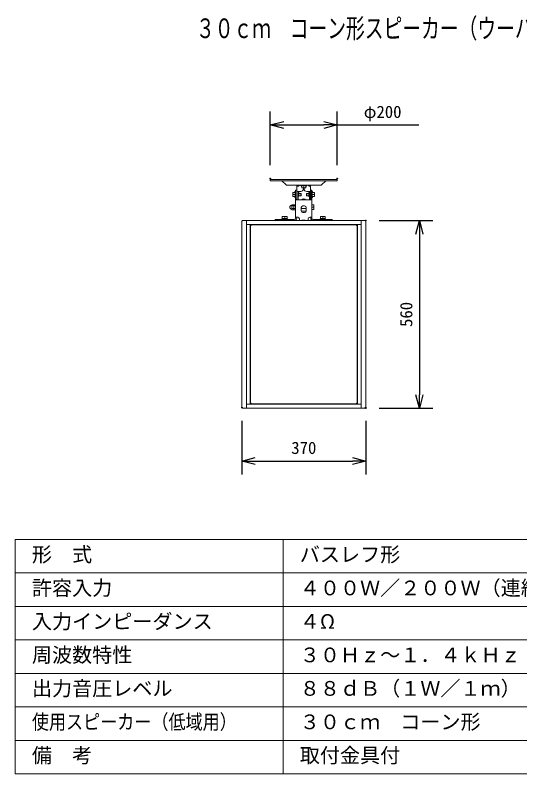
# Model space of a CAD drawing. Units: millimetres, scale not verified. Extents: x -62 to 63, y -57 to 57.
# Drawn here: x -62.5 to 12.9, y -56.5 to 56.8 of the extents above; entities that cross this region are included whole.
import ezdxf
from ezdxf.enums import TextEntityAlignment as Align

# ---------------------------------------------------------------- set-up
doc = ezdxf.new("R2010")
doc.units = ezdxf.units.MM
doc.header["$LTSCALE"] = 0.125
doc.header["$PDMODE"] = 32
doc.header["$PDSIZE"] = 0.0625
for name, color, linetype, lineweight in [('0-0_0', 7, 'Continuous', 25), ('0-1_WAKU', 1, 'Continuous', 18), ('0-4_GAIKEI', 1, 'Continuous', 18), ('0-5_SUNPO', 7, 'Continuous', 25)]:
    doc.layers.add(name, color=color, linetype=linetype, lineweight=lineweight)
doc.layers.add('0-2_MOJI1', color=7, linetype='Continuous')
doc.layers.add('0-6_DEFPOINTS', color=7, linetype='Continuous')
doc.styles.add('ＭＳ ゴシック', font='')
doc.styles.get('ＭＳ ゴシック').set_extended_font_data('MS Gothic')

# ---------------------------------------------------------------- blocks, each defined once
blk = doc.blocks.new('_OPEN30')
at = {"layer": '0-0_0'}
blk.add_line((0, 0), (-1, 0), dxfattribs=at)
blk.add_lwpolyline([(-1, 0.26795), (0, 0), (-1, -0.26795)], dxfattribs=at)
blk = doc.blocks.new('D8')
at = {"layer": '0-5_SUNPO'}
for p, q in [((-26.0743, 41.3938), (-26.0743, 49.3938)), ((-16.0743, 41.3938), (-16.0743, 49.3938)), ((-24.0743, 47.3938), (-18.0743, 47.3938)), ((-16.0743, 47.3938), (-3.9076, 47.3938))]:
    blk.add_line(p, q, dxfattribs=at)
at = {"layer": '0-6_DEFPOINTS'}
for p in [(-16.0743, 47.3938), (-26.0743, 39.3938), (-16.0743, 39.3938)]:
    blk.add_point(p, dxfattribs=at)
at = {"layer": '0-5_SUNPO', "xscale": 2, "yscale": 2, "rotation": 180}
blk.add_blockref('_OPEN30', (-26.0743, 47.3938), dxfattribs=at)
at = {"layer": '0-5_SUNPO', "xscale": 2, "yscale": 2}
blk.add_blockref('_OPEN30', (-16.0743, 47.3938), dxfattribs=at)
at = {"layer": '0-5_SUNPO', "style": 'ＭＳ ゴシック'}
blk.add_text('φ200', height=1.833, dxfattribs=at).set_placement((-12.1159, 47.8938), align=Align.BOTTOM_LEFT)
blk = doc.blocks.new('D6')
at = {"layer": '0-5_SUNPO'}
for p, q in [((-30.3131, 3.2093), (-30.3131, -4.7907)), ((-11.8132, 3.2093), (-11.8132, -4.7907)), ((-28.3131, -2.7907), (-13.8132, -2.7907))]:
    blk.add_line(p, q, dxfattribs=at)
at = {"layer": '0-6_DEFPOINTS'}
for p in [(-30.3131, 5.2093), (-11.8132, 5.2093), (-11.8132, -2.7907)]:
    blk.add_point(p, dxfattribs=at)
at = {"layer": '0-5_SUNPO', "xscale": 2, "yscale": 2, "rotation": 180}
blk.add_blockref('_OPEN30', (-30.3131, -2.7907), dxfattribs=at)
at = {"layer": '0-5_SUNPO', "xscale": 2, "yscale": 2}
blk.add_blockref('_OPEN30', (-11.8132, -2.7907), dxfattribs=at)
at = {"layer": '0-5_SUNPO', "style": 'ＭＳ ゴシック'}
blk.add_text('370', height=1.833, dxfattribs=at).set_placement((-22.9381, -2.2907), align=Align.BOTTOM_LEFT)
blk = doc.blocks.new('D5')
at = {"layer": '0-5_SUNPO'}
for p, q in [((-9.8132, 33.1093), (-1.8132, 33.1093)), ((-3.8132, 31.1093), (-3.8132, 7.1095)), ((-9.8132, 5.1095), (-1.8132, 5.1095))]:
    blk.add_line(p, q, dxfattribs=at)
at = {"layer": '0-6_DEFPOINTS'}
for p in [(-11.8132, 33.1093), (-11.8132, 5.1095), (-3.8132, 5.1095)]:
    blk.add_point(p, dxfattribs=at)
at = {"layer": '0-5_SUNPO', "xscale": 2, "yscale": 2}
for p, rotation in [((-3.8132, 33.1093), 90), ((-3.8132, 5.1095), 270)]:
    blk.add_blockref('_OPEN30', p, dxfattribs=dict(at, rotation=rotation))
at = {"layer": '0-5_SUNPO', "style": 'ＭＳ ゴシック'}
blk.add_text('560', height=1.833, rotation=90, dxfattribs=at).set_placement((-4.3132, 17.2344), align=Align.BOTTOM_LEFT)

msp = doc.modelspace()

# ---------------------------------------------------------------- linework, layer by layer
at = {"layer": '0-1_WAKU', "color": 4}
for p, q in [((62.5142, -21.5011), (-62.4858, -21.5011)), ((-62.4858, -21.5011), (-62.4858, -56.5011)), ((-22.4858, -56.5011), (-22.4858, -21.5011)), ((-62.4858, -56.5011), (62.5142, -56.5011))]:
    msp.add_line(p, q, dxfattribs=at)
at = {"layer": '0-1_WAKU'}
for p, q in [((-62.4858, -26.5011), (62.5142, -26.5011)), ((-62.4858, -31.5011), (62.5142, -31.5011)), ((-62.4858, -36.5011), (62.5142, -36.5011)), ((-62.4858, -41.5011), (62.5142, -41.5011)), ((-62.4858, -46.5011), (62.5142, -46.5011)), ((-62.4858, -51.5011), (62.5142, -51.5011))]:
    msp.add_line(p, q, dxfattribs=at)
at = {"layer": '0-4_GAIKEI', "color": 7}
for p, q in [((-24.3952, 32.2468), (-24.3952, 32.0868)), ((-14.3952, 32.2468), (-24.3952, 32.2468)), ((-14.3952, 32.0868), (-24.3952, 32.0868)), ((-22.0271, 31.4437), (-22.6702, 32.0868)), ((-16.7633, 31.4437), (-16.1202, 32.0868)), ((-15.9582, 32.0836), (-16.1235, 32.0836)), ((-15.9716, 32.0868), (-15.9716, 32.0836)), ((-15.9582, 32.0868), (-15.9582, 32.0836)), ((-14.3952, 32.2468), (-14.3952, 32.0868)), ((-16.8765, 31.3968), (-21.9139, 31.3968)), ((-20.6052, 26.4768), (-20.6052, 30.6918)), ((-20.6052, 30.6918), (-20.4452, 30.6918)), ((-20.4452, 30.6918), (-20.4452, 29.2502)), ((-20.4052, 31.2673), (-20.4052, 31.3568)), ((-20.4052, 29.217), (-20.4052, 31.2668)), ((-20.405, 31.2668), (-20.1952, 31.2668)), ((-20.0952, 31.3668), (-20.0952, 31.3968)), ((-19.4452, 30.9968), (-19.4452, 30.8668)), ((-19.3452, 30.9968), (-19.3452, 30.8668)), ((-18.6952, 31.3968), (-18.6952, 31.3668)), ((-18.5952, 31.2668), (-18.3854, 31.2668)), ((-18.3852, 31.3568), (-18.3852, 31.2673)), ((-18.3852, 29.217), (-18.3852, 31.2668)), ((-18.3452, 29.2502), (-18.3452, 30.6918)), ((-18.3452, 30.6918), (-18.1852, 30.6918)), ((-18.1852, 26.4768), (-18.1852, 30.6918)), ((-20.4008, 30.4668), (-19.8452, 30.4668)), ((-20.2452, 29.2168), (-20.2452, 30.4575)), ((-18.9452, 30.4668), (-18.3896, 30.4668)), ((-18.5452, 29.2168), (-18.5452, 30.4575)), ((-20.5909, 29.2168), (-18.1995, 29.2168)), ((-28.5357, 26.1168), (-10.2341, 26.1168)), ((-23.6452, 26.1168), (-23.6452, 26.2768)), ((-23.6452, 26.2768), (-20.8052, 26.2768)), ((-20.2952, 26.6168), (-20.6004, 26.6168)), ((-20.0452, 26.3668), (-20.0452, 26.1168)), ((-18.7452, 26.3668), (-18.7452, 26.1168)), ((-18.1901, 26.6168), (-18.4952, 26.6168)), ((-17.9852, 26.2768), (-15.1452, 26.2768)), ((-15.1452, 26.2768), (-15.1452, 26.1168)), ((-28.6357, 26.0168), (-28.6357, -1.7832)), ((-10.1341, 26.0168), (-10.1341, -1.7832)), ((-10.2341, -1.8832), (-28.5357, -1.8832))]:
    msp.add_line(p, q, dxfattribs=at)
at = {"layer": '0-4_GAIKEI'}
for p, q in [((-20.444, 31.3768), (-20.444, 31.3968)), ((-20.444, 31.3768), (-20.1365, 31.3768)), ((-20.4055, 31.3668), (-20.2453, 31.3668)), ((-20.2452, 31.3568), (-20.2452, 31.2668)), ((-20.1365, 31.3768), (-20.1365, 31.3968)), ((-19.8327, 31.3968), (-19.8327, 31.3468)), ((-19.8327, 31.3468), (-19.6952, 31.2368)), ((-18.9577, 31.3468), (-19.8327, 31.3468)), ((-19.6952, 31.274), (-19.6952, 30.9989)), ((-19.1009, 30.9968), (-19.6895, 30.9968)), ((-19.3952, 31.274), (-19.3952, 31.015)), ((-18.9577, 31.3468), (-19.0952, 31.2368)), ((-19.0952, 30.9989), (-19.0952, 31.274)), ((-18.9577, 31.3968), (-18.9577, 31.3468)), ((-18.654, 31.3768), (-18.654, 31.3968)), ((-18.654, 31.3768), (-18.3465, 31.3768)), ((-18.5452, 31.2668), (-18.5452, 31.3568)), ((-18.5451, 31.3668), (-18.385, 31.3668)), ((-18.3465, 31.3768), (-18.3465, 31.3968)), ((-21.0052, 29.7225), (-21.0052, 30.3112)), ((-20.7281, 30.3168), (-21.0032, 30.3168)), ((-21.0032, 29.7168), (-20.7281, 29.7168)), ((-20.7281, 30.0168), (-20.987, 30.0168)), ((-20.6552, 30.4543), (-20.7652, 30.3168)), ((-20.6552, 29.5793), (-20.7652, 29.7168)), ((-20.6552, 29.5793), (-20.6552, 30.4543)), ((-20.6052, 30.4543), (-20.6552, 30.4543)), ((-20.6052, 29.5793), (-20.6552, 29.5793)), ((-20.4452, 30.1918), (-20.4052, 30.1918)), ((-20.4452, 29.8418), (-20.4052, 29.8418)), ((-20.2447, 30.3668), (-20.1952, 30.3668)), ((-20.1302, 30.2668), (-20.1702, 30.2668)), ((-20.1302, 29.7668), (-20.1702, 29.7668)), ((-20.1302, 29.7668), (-20.1302, 30.2668)), ((-20.1302, 30.1918), (-19.8365, 30.1918)), ((-20.1302, 29.8418), (-19.8365, 29.8418)), ((-19.8365, 30.1918), (-19.8365, 29.8418)), ((-19.8052, 30.1606), (-19.8365, 30.1918)), ((-19.8052, 29.8731), (-19.8365, 29.8418)), ((-19.8052, 30.1606), (-19.8052, 29.8731)), ((-18.9852, 30.1606), (-18.9539, 30.1918)), ((-18.9852, 29.8731), (-18.9852, 30.1606)), ((-18.9852, 29.8731), (-18.9539, 29.8418)), ((-18.954, 29.8418), (-18.954, 30.1918)), ((-18.6602, 30.1918), (-18.954, 30.1918)), ((-18.6602, 29.8418), (-18.954, 29.8418)), ((-18.6602, 29.7668), (-18.6602, 30.2668)), ((-18.6202, 30.2668), (-18.6602, 30.2668)), ((-18.6202, 29.7668), (-18.6602, 29.7668)), ((-18.5952, 30.3668), (-18.5457, 30.3668)), ((-18.3452, 30.1918), (-18.3852, 30.1918)), ((-18.3452, 29.8418), (-18.3852, 29.8418)), ((-18.1852, 30.4543), (-18.1352, 30.4543)), ((-18.1852, 29.5793), (-18.1352, 29.5793)), ((-18.1352, 30.4543), (-18.1352, 29.5793)), ((-18.1352, 30.4543), (-18.0252, 30.3168)), ((-18.1352, 29.5793), (-18.0252, 29.7168)), ((-18.0623, 30.3168), (-17.7873, 30.3168)), ((-18.0623, 30.0168), (-17.8034, 30.0168)), ((-18.0623, 29.7168), (-17.7873, 29.7168)), ((-17.7852, 30.3112), (-17.7852, 29.7225)), ((-21.1927, 27.8293), (-21.1927, 28.4043)), ((-21.1927, 28.4043), (-21.1802, 28.4043)), ((-21.1802, 28.4421), (-21.162, 28.4921)), ((-21.1802, 27.7916), (-21.1802, 28.4421)), ((-20.8734, 28.4921), (-21.162, 28.4921)), ((-20.8734, 28.4921), (-20.8552, 28.4421)), ((-20.8552, 27.7916), (-20.8552, 28.4421)), ((-20.8369, 28.4921), (-20.8551, 28.4421)), ((-20.8369, 28.4921), (-20.6235, 28.4921)), ((-20.6052, 28.4418), (-20.6235, 28.4921)), ((-20.4452, 29.3331), (-20.6052, 29.3331)), ((-18.1852, 29.3331), (-18.3452, 29.3331)), ((-18.1852, 28.4668), (-17.8852, 28.4668)), ((-17.8852, 28.4668), (-17.8852, 27.7668)), ((-21.1927, 27.8293), (-21.1802, 27.8293)), ((-21.1802, 27.7916), (-21.162, 27.7416)), ((-20.8734, 28.3045), (-21.162, 28.3045)), ((-20.8734, 27.9292), (-21.162, 27.9292)), ((-20.8734, 27.7416), (-21.162, 27.7416)), ((-20.8734, 27.7416), (-20.8552, 27.7916)), ((-20.8369, 27.7416), (-20.8551, 27.7916)), ((-20.8369, 28.3045), (-20.6235, 28.3045)), ((-20.8369, 27.9292), (-20.6235, 27.9292)), ((-20.8369, 27.7416), (-20.6235, 27.7416)), ((-20.6052, 27.7918), (-20.6235, 27.7416)), ((-19.7702, 28.0668), (-19.7702, 27.5668)), ((-19.0202, 27.9168), (-19.7702, 27.9168)), ((-19.0258, 27.5168), (-19.7646, 27.5168)), ((-19.2702, 28.3168), (-19.5202, 28.3168)), ((-19.5202, 27.3168), (-19.2702, 27.3168)), ((-19.0202, 27.5668), (-19.0202, 28.0668)), ((-18.1852, 28.1168), (-17.9034, 28.1168)), ((-18.1852, 27.7668), (-17.8852, 27.7668)), ((-22.6952, 26.3568), (-22.6952, 26.2768)), ((-22.6952, 26.3568), (-21.7952, 26.3568)), ((-22.6077, 26.4568), (-22.6077, 26.3568)), ((-22.6077, 26.4568), (-21.8827, 26.4568)), ((-22.5952, 26.4568), (-22.5952, 26.7568)), ((-22.5952, 26.7568), (-21.8952, 26.7568)), ((-22.2452, 26.4568), (-22.2452, 26.7386)), ((-21.8952, 26.4568), (-21.8952, 26.7568)), ((-21.8827, 26.4568), (-21.8827, 26.3568)), ((-21.7952, 26.3568), (-21.7952, 26.2768)), ((-20.4452, 26.4768), (-20.4452, 26.6034)), ((-19.1702, 26.1668), (-19.6202, 26.1668)), ((-18.3452, 26.4768), (-18.3452, 26.6034)), ((-16.9952, 26.3568), (-16.9952, 26.2768)), ((-16.9952, 26.3568), (-16.0952, 26.3568)), ((-16.9077, 26.4568), (-16.9077, 26.3568)), ((-16.9077, 26.4568), (-16.1827, 26.4568)), ((-16.8952, 26.4568), (-16.8952, 26.7568)), ((-16.8952, 26.7568), (-16.1952, 26.7568)), ((-16.5452, 26.4568), (-16.5452, 26.7386)), ((-16.1952, 26.4568), (-16.1952, 26.7568)), ((-16.1827, 26.4568), (-16.1827, 26.3568)), ((-16.0952, 26.3568), (-16.0952, 26.2768)), ((-27.9531, -1.3332), (-27.9531, 25.5668)), ((-27.9342, 26.0168), (-27.9342, 25.5668)), ((-10.9135, 25.5168), (-27.8562, 25.5168)), ((-27.4099, -1.2832), (-27.4099, 25.5168)), ((-27.3599, 25.3668), (-27.3599, -1.1332)), ((-27.3599, 25.3668), (-27.2999, 25.3668)), ((-27.2599, 25.4068), (-27.2599, 25.4668)), ((-27.2599, 25.4668), (-11.5099, 25.4668)), ((-25.4849, 25.5168), (-25.4849, 25.4668)), ((-13.4849, 25.5168), (-13.4849, 25.4668)), ((-13.2849, 25.5168), (-13.2849, 25.4668)), ((-11.5099, 25.4668), (-11.5099, 25.4068)), ((-11.4699, 25.3668), (-11.4099, 25.3668)), ((-11.4099, 25.3668), (-11.4099, -1.1332)), ((-11.3599, -1.2832), (-11.3599, 25.5168)), ((-10.8355, 26.0168), (-10.8355, 25.5668)), ((-10.8167, 25.5668), (-10.8167, -1.3332)), ((-27.9342, -1.3332), (-27.9342, -1.7832)), ((-27.8562, -1.2832), (-10.9135, -1.2832)), ((-27.3599, -1.1332), (-27.2999, -1.1332)), ((-27.2599, -1.2332), (-27.2599, -1.1732)), ((-11.5099, -1.2332), (-27.2599, -1.2332)), ((-25.4849, -1.2832), (-25.4849, -1.2332)), ((-25.2849, -1.2832), (-25.2849, -1.2332)), ((-13.4849, -1.2832), (-13.4849, -1.2332)), ((-13.2849, -1.2832), (-13.2849, -1.2332)), ((-11.5099, -1.1732), (-11.5099, -1.2332)), ((-11.4699, -1.1332), (-11.4099, -1.1332)), ((-10.8355, -1.3332), (-10.8355, -1.7832))]:
    msp.add_line(p, q, dxfattribs=at)
at = {"layer": '0-4_GAIKEI', "color": 7}
for points in [[(-20.405, 31.2668), (-20.4052, 31.267), (-20.4052, 31.2673)], [(-18.3852, 31.2673), (-18.3853, 31.267), (-18.3854, 31.2668)]]:
    msp.add_lwpolyline(points, dxfattribs=at)
for centre, radius, start, end in [((-21.9139, 31.5568), 0.16, 225, 270), ((-20.1952, 31.3668), 0.1, 270, 0), ((-19.8452, 30.8668), 0.4, 270, 0), ((-18.9452, 30.8668), 0.4, 180, 270), ((-18.5952, 31.3668), 0.1, 180, 270), ((-16.8765, 31.5568), 0.16, 270, 315), ((-28.5357, 26.0168), 0.1, 90, 180), ((-20.8052, 26.4768), 0.2, 270, 0), ((-20.2952, 26.3668), 0.25, 0, 90), ((-18.4952, 26.3668), 0.25, 90, 180), ((-17.9852, 26.4768), 0.2, 180, 270), ((-10.2341, 26.0168), 0.1, 0, 90), ((-28.5357, -1.7832), 0.1, 180, 270), ((-10.2341, -1.7832), 0.1, 270, 0)]:
    msp.add_arc(centre, radius, start, end, dxfattribs=at)
at = {"layer": '0-4_GAIKEI'}
for centre, radius, start, end in [((-20.6052, 31.3568), 0.2, 0, 5.76158), ((-20.6052, 31.3568), 0.36, 0, 3.19658), ((-18.1852, 31.3568), 0.36, 176.80342, 180), ((-18.1852, 31.3568), 0.2, 174.23842, 180), ((-20.1702, 30.3418), 0.075, 180, 270), ((-20.1702, 29.6918), 0.075, 90, 180), ((-20.1952, 30.4668), 0.1, 270, 0), ((-18.5952, 30.4668), 0.1, 180, 270), ((-18.6202, 30.3418), 0.075, 270, 360), ((-18.6202, 29.6918), 0.075, 0, 90), ((-21.1927, 28.1168), 0.2875, 90, 270), ((-19.3952, 29.0168), 0.375, 32.30235, 147.69765), ((-19.5202, 28.0668), 0.25, 90, 180), ((-19.5202, 27.5668), 0.25, 180, 270), ((-19.2702, 28.0668), 0.25, 0, 90), ((-19.2702, 27.5668), 0.25, 270, 0), ((-20.8052, 26.4768), 0.36, 270, 0), ((-19.6202, 26.0168), 0.15, 90, 138.13568), ((-19.1702, 26.0168), 0.15, 41.86432, 90), ((-17.9852, 26.4768), 0.36, 180, 270), ((-27.2999, 25.4068), 0.04, 270, 0), ((-11.4699, 25.4068), 0.04, 180, 270), ((-27.2999, -1.1732), 0.04, 0, 90), ((-11.4699, -1.1732), 0.04, 90, 180)]:
    msp.add_arc(centre, radius, start, end, dxfattribs=at)

# ---------------------------------------------------------------- block references
at = {"layer": '0-5_SUNPO'}
for name in ['D8', 'D5', 'D6']:
    msp.add_blockref(name, (1.6791, -6.9927), dxfattribs=at)

# ---------------------------------------------------------------- texts
at = {"layer": '0-2_MOJI1', "style": 'ＭＳ ゴシック'}
for s, height, width, p in [('３０ｃｍ\u3000コーン形スピーカー（ウーハー）（天井取付金具付）', 2.933, 0.7, (-35.4858, 52.4989)), ('使用スピーカー（低域用）', 2.199, 0.85, (-59.9858, -50.5011))]:
    msp.add_text(s, height=height, dxfattribs=dict(at, width=width)).set_placement(p, align=Align.BOTTOM_LEFT)
for s, p in [('形\u3000式', (-59.9858, -25.5011)), ('バスレフ形', (-19.9858, -25.5011)), ('許容入力', (-59.9858, -30.5011)), ('４００Ｗ／２００Ｗ（連続プログラム／ＲＭＳ）', (-19.9858, -30.5011)), ('入力インピーダンス', (-59.9858, -35.5011)), ('４Ω', (-19.9858, -35.5011)), ('周波数特性', (-59.9858, -40.5011)), ('３０Ｈｚ～１．４ｋＨｚ', (-19.9858, -40.5011)), ('出力音圧レベル', (-59.9858, -45.5011)), ('８８ｄＢ（１Ｗ／１ｍ）', (-19.9858, -45.5011)), ('３０ｃｍ\u3000コーン形', (-19.9858, -50.5011)), ('備\u3000考', (-59.9858, -55.5011)), ('取付金具付', (-19.9858, -55.5011))]:
    msp.add_text(s, height=2.199, dxfattribs=at).set_placement(p, align=Align.BOTTOM_LEFT)

doc.saveas('drawing.dxf')
